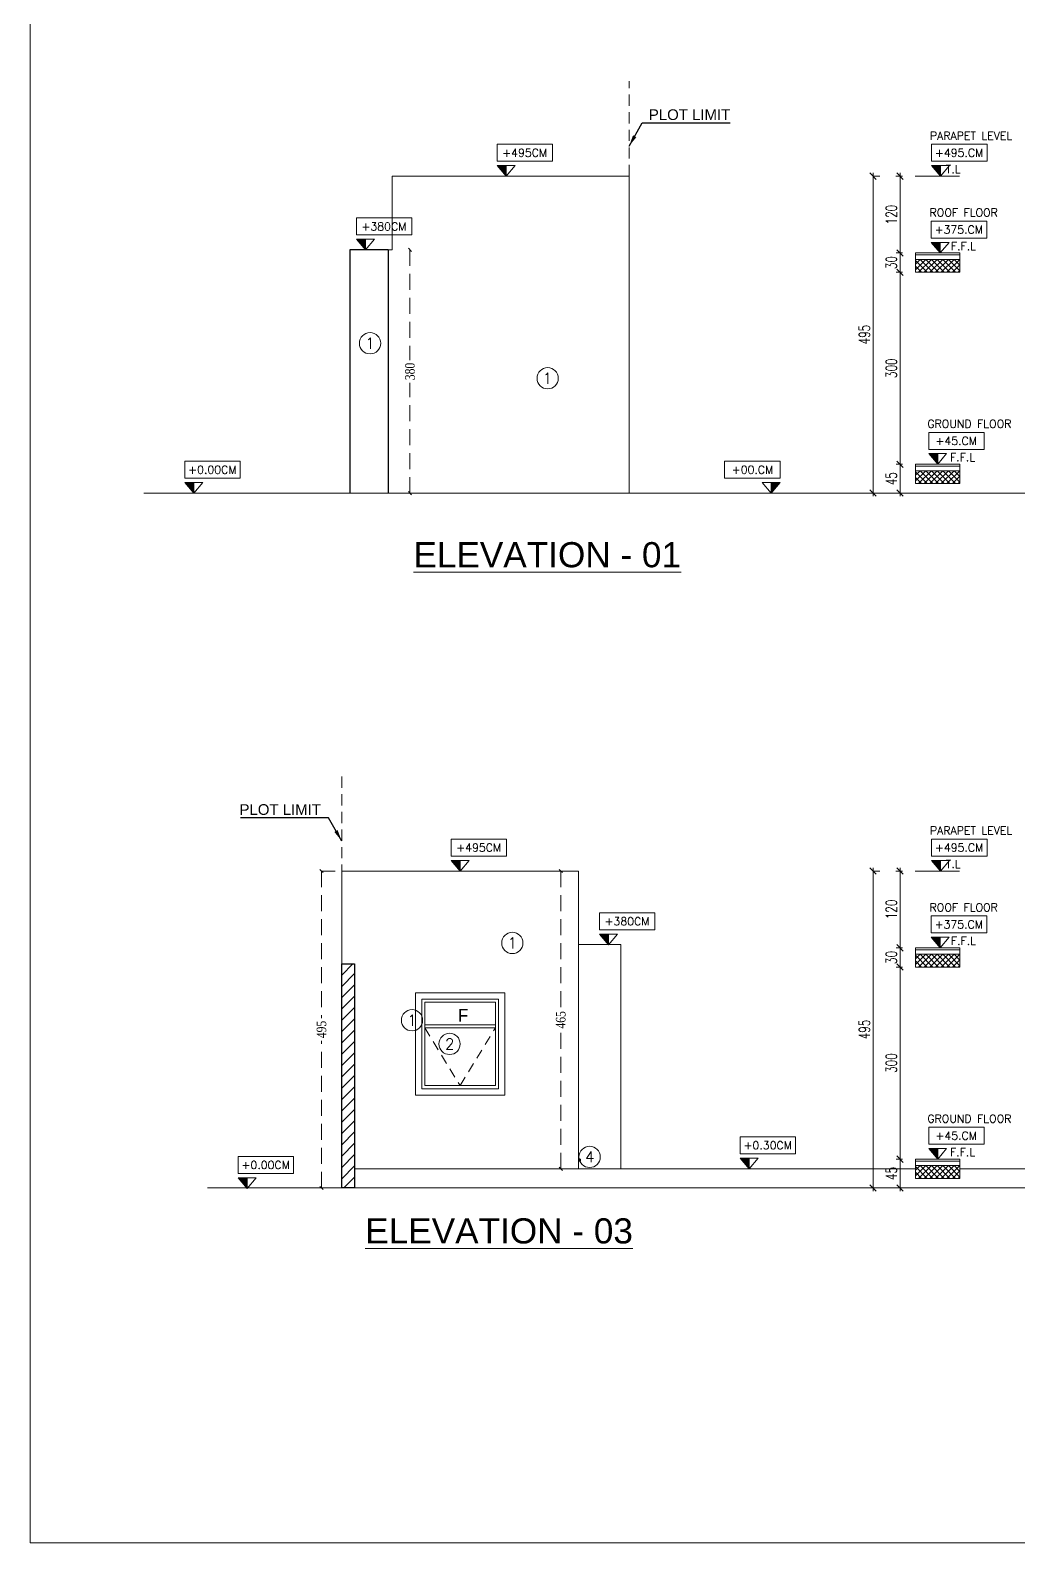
# Model space of a CAD drawing. Header units: inches. Extents: x -114 to 635, y -137 to 57.
# Drawn here: x 482.71 to 498.15, y -113.41 to -89.79 of the extents above; entities that cross this region are included whole.
import ezdxf
from ezdxf.enums import TextEntityAlignment as Align

# ---------------------------------------------------------------- set-up
doc = ezdxf.new("R2010")
doc.units = ezdxf.units.IN
doc.header["$MEASUREMENT"] = 0
doc.header["$PDMODE"] = 98
for name, pattern in [('ABOOD', [0.375, 0.25, -0.125]), ('DASHED', [0.75, 0.5, -0.25]), ('DASHED2', [0.375, 0.25, -0.125]), ('DOT', [0.25, 0, -0.25]), ('HIDDEN', [0.375, 0.25, -0.125])]:
    doc.linetypes.add(name, pattern=pattern)
doc.layers.get('0').update_dxf_attribs({"lineweight": 5})
doc.layers.get('Defpoints').update_dxf_attribs({"lineweight": 5})
for name, color, linetype, lineweight in [('A-ARROW', 1, 'Continuous', 5), ('A-ELEV 02', 32, 'Continuous', 5), ('A-ELEV 04', 43, 'Continuous', 5), ('A-ELEV HATCH', 8, 'Continuous', 9), ('A-ELEV WINDOW', 150, 'Continuous', 0), ('A-FIN TAG', 1, 'Continuous', 9), ('A-FINISHING', 2, 'Continuous', 5), ('A-FLOOR LINE', 5, 'Continuous', 20), ('A-GEN DIMS EXTERNAL', 2, 'Continuous', 5), ('A-HATCH SEC', 8, 'Continuous', 5), ('A-LEVEL TEXT', 3, 'Continuous', 5), ('A-OUTER DIMENSION', 50, 'Continuous', 5), ('A-PLOT LIMIT', 1, 'Continuous', 0), ('A-REFLECT UP', 8, 'HIDDEN', 0), ('A-text', 111, 'Continuous', 5), ('BORDER A2', 7, 'Continuous', 50), ('DETAILS DIMENSION', 15, 'Continuous', 5), ('DIM IN', 1, 'Continuous', 0), ('ELEVATION 00', 7, 'Continuous', 30), ('ELEVATION 02', 3, 'Continuous', 18), ('LEVEL SYMBOL', 8, 'Continuous', 5), ('LEVELS', 251, 'Continuous', 5), ('STAIR', 1, 'Continuous', 5), ('WALL', 4, 'Continuous', 30)]:
    doc.layers.add(name, color=color, linetype=linetype, lineweight=lineweight)
doc.layers.add('A-FINISHING TEXT', color=3, linetype='Continuous')
doc.styles.add('Arial', font='arial.ttf')
doc.styles.add('COMP', font='complex_.ttf')
doc.styles.add('MAIN', font='')
doc.styles.add('ROMANS', font='romans.shx', dxfattribs={"width": 0.7})
doc.styles.add('ST', font='times.ttf', dxfattribs={"width": 0.8})
doc.styles.get("Standard").update_dxf_attribs({"font": 'arial.ttf'})
doc.styles.add('TEXTN', font='arial.ttf', dxfattribs={"height": 0.2})
doc.styles.add('TEXTS', font='arial.ttf', dxfattribs={"width": 0.8})
doc.styles.get('MAIN').set_extended_font_data('Shonar Bangla')
doc.dimstyles.new('DIM 100', dxfattribs={"dimtxt": 0.17, "dimasz": 0.1, "dimexe": 0.15, "dimexo": 0.2, "dimgap": 0.05, "dimtad": 1, "dimdec": 0, "dimlfac": 100, "dimzin": 1, "dimdsep": 46, "dimtxsty": 'ROMANS', "dimblk": 'OBLIQUE', "dimcen": 0.02, "dimdle": 0.05, "dimclrd": 256, "dimclre": 6, "dimclrt": 3, "dimadec": 1, "dimazin": 0, "dimtfac": 0.9, "dimtdec": 0, "dimtix": 1, "dimtofl": 0, "dimtmove": 2, "dimatfit": 3, "dimldrblk": 'ARCHTICK', "dimfxl": 1, "dimtolj": 1, "dimtzin": 12, "dimlwd": -1, "dimlwe": -1, "dimarcsym": 0})
doc.dimstyles.new('RASH PLAN', dxfattribs={"dimtxt": 0.15, "dimasz": 0.05, "dimexe": 0, "dimexo": 0.1, "dimgap": 0.05, "dimtad": 0, "dimdec": 0, "dimlfac": 100, "dimzin": 0, "dimdsep": 46, "dimtxsty": 'ST', "dimblk": 'OBLIQUE', "dimcen": 0.09, "dimclrd": 200, "dimclre": 6, "dimclrt": 1, "dimadec": 0, "dimazin": 0, "dimtfac": 1, "dimtdec": 0, "dimtmove": 1, "dimatfit": 3, "dimldrblk": 'OBLIQUE', "dimfxl": 0, "dimtolj": 1, "dimtzin": 0, "dimlwd": -1, "dimlwe": -1, "dimarcsym": 0})
doc.dimstyles.get("Standard").update_dxf_attribs({"dimtxt": 0.18, "dimasz": 0.18, "dimexe": 0.18, "dimexo": 0.0625, "dimgap": 0.09, "dimtad": 0, "dimtih": 1, "dimtoh": 1, "dimdec": 4, "dimzin": 0, "dimdsep": 46, "dimtxsty": 'Standard', "dimcen": 0.09, "dimadec": 0, "dimazin": 0, "dimtfac": 1, "dimtdec": 4, "dimtofl": 0, "dimtmove": 0, "dimatfit": 3, "dimfxl": 1, "dimtolj": 1, "dimtzin": 0, "dimarcsym": 0})

# ---------------------------------------------------------------- blocks, each defined once
blk = doc.blocks.new('TAG-ELE-LVL')
at = {"layer": 'LEVEL SYMBOL'}
for p, q in [((-0.21, 0.35), (-0.21, 0.75)), ((-0.21, 0.75), (1.09, 0.75)), ((1.09, 0.35), (1.09, 0.75)), ((-0.21, 0.35), (1.09, 0.35)), ((0, 0), (0, 0.25))]:
    blk.add_line(p, q, dxfattribs=at)
blk.add_lwpolyline([(0, 0), (0.21, 0.25), (-0.21, 0.25)], close=True, dxfattribs=at)
blk.add_solid([(-0.21, 0.25), (0, 0), (0, 0.25)], dxfattribs=at)
at = {"layer": 'LEVEL SYMBOL', "style": 'TEXTN', "width": 0.75}
blk.add_attdef('-', (0.361, 0.07), '', height=0.175, dxfattribs=at)
at = {"layer": 'LEVELS', "color": 1, "style": 'TEXTS', "width": 0.75}
blk.add_attdef('FLOOR-NAME', text='', height=0.25, dxfattribs=at).set_placement((-0.21, 0.8), align=Align.BOTTOM_LEFT)
blk.add_attdef('LVL', text='', height=0.225, dxfattribs=at).set_placement((0.44, 0.55), align=Align.MIDDLE_CENTER)
blk = doc.blocks.new('_Oblique')
at = {"color": 0, "lineweight": -2}
blk.add_line((-0.5, -0.5), (0.5, 0.5), dxfattribs=at)
blk = doc.blocks.new('*D1171')
at = {"layer": 'A-GEN DIMS EXTERNAL', "color": 6, "linetype": 'DOT', "transparency": 16777216}
for p, q in [((496.334, -96.57), (496.143, -96.57)), ((496.142, -97.02), (496.143, -97.02))]:
    blk.add_line(p, q, dxfattribs=at)
at = {"layer": 'A-GEN DIMS EXTERNAL', "transparency": 16777216}
blk.add_line((496.293, -97.07), (496.293, -96.52), dxfattribs=at)
at = {"layer": 'Defpoints', "color": 0, "transparency": 16777216}
for p in [(496.293, -96.57), (496.534, -96.57), (496.342, -97.02)]:
    blk.add_point(p, dxfattribs=at)
at = {"layer": 'A-GEN DIMS EXTERNAL', "transparency": 16777216, "xscale": 0.1, "yscale": 0.1, "zscale": 0.1}
for p, rotation in [((496.293, -96.57), 90), ((496.293, -97.02), 270)]:
    blk.add_blockref('_Oblique', p, dxfattribs=dict(at, rotation=rotation))
at = {"layer": 'A-GEN DIMS EXTERNAL', "color": 3, "transparency": 16777216, "insert": (496.158, -96.795), "char_height": 0.17, "attachment_point": 5, "rotation": 90, "style": 'ROMANS'}
blk.add_mtext('\\A1;45', dxfattribs=at)
blk = doc.blocks.new('_ArchTick')
at = {"layer": 'A-OUTER DIMENSION', "color": 0, "const_width": 0.15}
blk.add_lwpolyline([(-0.5, -0.5), (0.5, 0.5)], dxfattribs=at)
blk = doc.blocks.new('*D1172')
at = {"layer": 'A-GEN DIMS EXTERNAL', "transparency": 16777216}
blk.add_line((496.293, -96.62), (496.293, -93.52), dxfattribs=at)
at = {"layer": 'A-GEN DIMS EXTERNAL', "color": 6, "linetype": 'DOT', "transparency": 16777216}
for p, q in [((496.334, -93.57), (496.143, -93.57)), ((496.334, -96.57), (496.143, -96.57))]:
    blk.add_line(p, q, dxfattribs=at)
at = {"layer": 'Defpoints', "color": 0, "transparency": 16777216}
for p in [(496.293, -93.57), (496.534, -93.57), (496.534, -96.57)]:
    blk.add_point(p, dxfattribs=at)
at = {"layer": 'A-GEN DIMS EXTERNAL', "transparency": 16777216, "xscale": 0.1, "yscale": 0.1, "zscale": 0.1}
for p, rotation in [((496.293, -93.57), 90), ((496.293, -96.57), 270)]:
    blk.add_blockref('_Oblique', p, dxfattribs=dict(at, rotation=rotation))
at = {"layer": 'A-GEN DIMS EXTERNAL', "color": 3, "transparency": 16777216, "insert": (496.158, -95.07), "char_height": 0.17, "attachment_point": 5, "rotation": 90, "style": 'ROMANS'}
blk.add_mtext('\\A1;300', dxfattribs=at)
blk = doc.blocks.new('*D1173')
at = {"layer": 'A-GEN DIMS EXTERNAL', "color": 6, "linetype": 'DOT', "transparency": 16777216}
for p, q in [((496.334, -93.27), (496.143, -93.27)), ((496.334, -93.57), (496.143, -93.57))]:
    blk.add_line(p, q, dxfattribs=at)
at = {"layer": 'A-GEN DIMS EXTERNAL', "transparency": 16777216}
blk.add_line((496.293, -93.62), (496.293, -93.22), dxfattribs=at)
at = {"layer": 'Defpoints', "color": 0, "transparency": 16777216}
for p in [(496.293, -93.27), (496.534, -93.27), (496.534, -93.57)]:
    blk.add_point(p, dxfattribs=at)
at = {"layer": 'A-GEN DIMS EXTERNAL', "transparency": 16777216, "xscale": 0.1, "yscale": 0.1, "zscale": 0.1}
for p, rotation in [((496.293, -93.27), 90), ((496.293, -93.57), 270)]:
    blk.add_blockref('_Oblique', p, dxfattribs=dict(at, rotation=rotation))
at = {"layer": 'A-GEN DIMS EXTERNAL', "color": 3, "transparency": 16777216, "insert": (496.158, -93.42), "char_height": 0.17, "attachment_point": 5, "rotation": 90, "style": 'ROMANS'}
blk.add_mtext('\\A1;30', dxfattribs=at)
blk = doc.blocks.new('*D1174')
at = {"layer": 'A-GEN DIMS EXTERNAL', "color": 6, "linetype": 'DOT', "transparency": 16777216}
for p, q in [((496.329, -92.07), (496.143, -92.07)), ((496.334, -93.27), (496.143, -93.27))]:
    blk.add_line(p, q, dxfattribs=at)
at = {"layer": 'A-GEN DIMS EXTERNAL', "transparency": 16777216}
blk.add_line((496.293, -93.32), (496.293, -92.02), dxfattribs=at)
at = {"layer": 'Defpoints', "color": 0, "transparency": 16777216}
for p in [(496.293, -92.07), (496.529, -92.07), (496.534, -93.27)]:
    blk.add_point(p, dxfattribs=at)
at = {"layer": 'A-GEN DIMS EXTERNAL', "transparency": 16777216, "xscale": 0.1, "yscale": 0.1, "zscale": 0.1}
for p, rotation in [((496.293, -92.07), 90), ((496.293, -93.27), 270)]:
    blk.add_blockref('_Oblique', p, dxfattribs=dict(at, rotation=rotation))
at = {"layer": 'A-GEN DIMS EXTERNAL', "color": 3, "transparency": 16777216, "insert": (496.158, -92.67), "char_height": 0.17, "attachment_point": 5, "rotation": 90, "style": 'ROMANS'}
blk.add_mtext('\\A1;120', dxfattribs=at)
blk = doc.blocks.new('*D1175')
at = {"layer": 'A-GEN DIMS EXTERNAL', "color": 6, "linetype": 'DOT', "transparency": 16777216}
for p, q in [((496.329, -92.07), (495.722, -92.07)), ((496.316, -97.02), (495.722, -97.02))]:
    blk.add_line(p, q, dxfattribs=at)
at = {"layer": 'A-GEN DIMS EXTERNAL', "transparency": 16777216}
blk.add_line((495.872, -97.07), (495.872, -92.02), dxfattribs=at)
at = {"layer": 'Defpoints', "color": 0, "transparency": 16777216}
for p in [(495.872, -92.07), (496.529, -92.07), (496.516, -97.02)]:
    blk.add_point(p, dxfattribs=at)
at = {"layer": 'A-GEN DIMS EXTERNAL', "transparency": 16777216, "xscale": 0.1, "yscale": 0.1, "zscale": 0.1}
for p, rotation in [((495.872, -92.07), 90), ((495.872, -97.02), 270)]:
    blk.add_blockref('_Oblique', p, dxfattribs=dict(at, rotation=rotation))
at = {"layer": 'A-GEN DIMS EXTERNAL', "color": 3, "transparency": 16777216, "insert": (495.737, -94.545), "char_height": 0.17, "attachment_point": 5, "rotation": 90, "style": 'ROMANS'}
blk.add_mtext('\\A1;495', dxfattribs=at)
blk = doc.blocks.new('*D1213')
at = {"layer": 'Defpoints', "color": 0, "transparency": 16777216}
for p in [(488.53, -93.22), (488.639, -93.22), (488.529, -97.02)]:
    blk.add_point(p, dxfattribs=at)
at = {"layer": 'DIM IN', "color": 6, "transparency": 16777216}
for p, q in [((488.63, -93.22), (488.639, -93.22)), ((488.629, -97.02), (488.639, -97.02))]:
    blk.add_line(p, q, dxfattribs=at)
at = {"layer": 'DIM IN', "color": 200, "linetype": 'DASHED2', "transparency": 16777216}
for p, q in [((488.639, -93.22), (488.639, -94.944)), ((488.639, -97.02), (488.639, -95.297))]:
    blk.add_line(p, q, dxfattribs=at)
at = {"layer": 'DIM IN', "color": 200, "transparency": 16777216, "xscale": 0.05, "yscale": 0.05, "zscale": 0.05}
for p, rotation in [((488.639, -93.22), 90), ((488.639, -97.02), 270)]:
    blk.add_blockref('_Oblique', p, dxfattribs=dict(at, rotation=rotation))
at = {"layer": 'DIM IN', "color": 1, "transparency": 16777216, "insert": (488.639, -95.12), "char_height": 0.15, "attachment_point": 5, "rotation": 90, "style": 'ST'}
blk.add_mtext('\\A1;380', dxfattribs=at)
blk = doc.blocks.new('FINISHING TAG')
at = {"color": 1}
blk.add_circle((0, 0), 295, dxfattribs=at)
at = {"color": 3, "style": 'COMP'}
blk.add_attdef('0', text='', height=250, dxfattribs=at).set_placement((4, -2), align=Align.MIDDLE)
blk = doc.blocks.new('*D1245')
at = {"layer": 'Defpoints', "color": 0, "transparency": 16777216}
for p in [(490.994, -102.923), (491.273, -102.923), (491.103, -107.573)]:
    blk.add_point(p, dxfattribs=at)
at = {"layer": 'DIM IN', "color": 6, "transparency": 16777216}
for p, q in [((491.173, -102.923), (490.994, -102.923)), ((491.003, -107.573), (490.994, -107.573))]:
    blk.add_line(p, q, dxfattribs=at)
at = {"layer": 'DIM IN', "color": 200, "linetype": 'DASHED2', "transparency": 16777216}
for p, q in [((490.994, -102.923), (490.994, -105.072)), ((490.994, -107.573), (490.994, -105.424))]:
    blk.add_line(p, q, dxfattribs=at)
at = {"layer": 'DIM IN', "color": 200, "transparency": 16777216, "xscale": 0.05, "yscale": 0.05, "zscale": 0.05}
for p, rotation in [((490.994, -102.923), 90), ((490.994, -107.573), 270)]:
    blk.add_blockref('_Oblique', p, dxfattribs=dict(at, rotation=rotation))
at = {"layer": 'DIM IN', "color": 1, "transparency": 16777216, "insert": (490.994, -105.248), "char_height": 0.15, "attachment_point": 5, "rotation": 90, "style": 'ST'}
blk.add_mtext('\\A1;465', dxfattribs=at)
blk = doc.blocks.new('*D1246')
at = {"layer": 'Defpoints', "color": 0, "transparency": 16777216}
for p in [(487.257, -102.923), (487.573, -102.923), (487.573, -107.873)]:
    blk.add_point(p, dxfattribs=at)
at = {"layer": 'DETAILS DIMENSION', "color": 6, "transparency": 16777216}
for p, q in [((487.473, -102.923), (487.257, -102.923)), ((487.473, -107.873), (487.257, -107.873))]:
    blk.add_line(p, q, dxfattribs=at)
at = {"layer": 'DETAILS DIMENSION', "color": 200, "linetype": 'DASHED2', "transparency": 16777216}
for p, q in [((487.257, -102.923), (487.257, -105.222)), ((487.257, -107.873), (487.257, -105.574))]:
    blk.add_line(p, q, dxfattribs=at)
at = {"layer": 'DETAILS DIMENSION', "color": 200, "transparency": 16777216, "xscale": 0.05, "yscale": 0.05, "zscale": 0.05}
for p, rotation in [((487.257, -102.923), 90), ((487.257, -107.873), 270)]:
    blk.add_blockref('_Oblique', p, dxfattribs=dict(at, rotation=rotation))
at = {"layer": 'DETAILS DIMENSION', "color": 1, "transparency": 16777216, "insert": (487.257, -105.398), "char_height": 0.15, "attachment_point": 5, "rotation": 90, "style": 'ST'}
blk.add_mtext('\\A1;495', dxfattribs=at)
blk = doc.blocks.new('*D1250')
at = {"layer": 'A-GEN DIMS EXTERNAL', "color": 6, "linetype": 'DOT', "transparency": 16777216}
for p, q in [((496.334, -107.423), (496.143, -107.423)), ((496.142, -107.873), (496.143, -107.873))]:
    blk.add_line(p, q, dxfattribs=at)
at = {"layer": 'A-GEN DIMS EXTERNAL', "transparency": 16777216}
blk.add_line((496.293, -107.923), (496.293, -107.373), dxfattribs=at)
at = {"layer": 'Defpoints', "color": 0, "transparency": 16777216}
for p in [(496.293, -107.423), (496.534, -107.423), (496.342, -107.873)]:
    blk.add_point(p, dxfattribs=at)
at = {"layer": 'A-GEN DIMS EXTERNAL', "transparency": 16777216, "xscale": 0.1, "yscale": 0.1, "zscale": 0.1}
for p, rotation in [((496.293, -107.423), 90), ((496.293, -107.873), 270)]:
    blk.add_blockref('_Oblique', p, dxfattribs=dict(at, rotation=rotation))
at = {"layer": 'A-GEN DIMS EXTERNAL', "color": 3, "transparency": 16777216, "insert": (496.158, -107.648), "char_height": 0.17, "attachment_point": 5, "rotation": 90, "style": 'ROMANS'}
blk.add_mtext('\\A1;45', dxfattribs=at)
blk = doc.blocks.new('*D1251')
at = {"layer": 'A-GEN DIMS EXTERNAL', "transparency": 16777216}
blk.add_line((496.293, -107.473), (496.293, -104.373), dxfattribs=at)
at = {"layer": 'A-GEN DIMS EXTERNAL', "color": 6, "linetype": 'DOT', "transparency": 16777216}
for p, q in [((496.334, -104.423), (496.143, -104.423)), ((496.334, -107.423), (496.143, -107.423))]:
    blk.add_line(p, q, dxfattribs=at)
at = {"layer": 'Defpoints', "color": 0, "transparency": 16777216}
for p in [(496.293, -104.423), (496.534, -104.423), (496.534, -107.423)]:
    blk.add_point(p, dxfattribs=at)
at = {"layer": 'A-GEN DIMS EXTERNAL', "transparency": 16777216, "xscale": 0.1, "yscale": 0.1, "zscale": 0.1}
for p, rotation in [((496.293, -104.423), 90), ((496.293, -107.423), 270)]:
    blk.add_blockref('_Oblique', p, dxfattribs=dict(at, rotation=rotation))
at = {"layer": 'A-GEN DIMS EXTERNAL', "color": 3, "transparency": 16777216, "insert": (496.158, -105.923), "char_height": 0.17, "attachment_point": 5, "rotation": 90, "style": 'ROMANS'}
blk.add_mtext('\\A1;300', dxfattribs=at)
blk = doc.blocks.new('*D1252')
at = {"layer": 'A-GEN DIMS EXTERNAL', "color": 6, "linetype": 'DOT', "transparency": 16777216}
for p, q in [((496.334, -104.123), (496.143, -104.123)), ((496.334, -104.423), (496.143, -104.423))]:
    blk.add_line(p, q, dxfattribs=at)
at = {"layer": 'A-GEN DIMS EXTERNAL', "transparency": 16777216}
blk.add_line((496.293, -104.473), (496.293, -104.073), dxfattribs=at)
at = {"layer": 'Defpoints', "color": 0, "transparency": 16777216}
for p in [(496.293, -104.123), (496.534, -104.123), (496.534, -104.423)]:
    blk.add_point(p, dxfattribs=at)
at = {"layer": 'A-GEN DIMS EXTERNAL', "transparency": 16777216, "xscale": 0.1, "yscale": 0.1, "zscale": 0.1}
for p, rotation in [((496.293, -104.123), 90), ((496.293, -104.423), 270)]:
    blk.add_blockref('_Oblique', p, dxfattribs=dict(at, rotation=rotation))
at = {"layer": 'A-GEN DIMS EXTERNAL', "color": 3, "transparency": 16777216, "insert": (496.158, -104.273), "char_height": 0.17, "attachment_point": 5, "rotation": 90, "style": 'ROMANS'}
blk.add_mtext('\\A1;30', dxfattribs=at)
blk = doc.blocks.new('*D1253')
at = {"layer": 'A-GEN DIMS EXTERNAL', "color": 6, "linetype": 'DOT', "transparency": 16777216}
for p, q in [((496.329, -102.923), (496.143, -102.923)), ((496.334, -104.123), (496.143, -104.123))]:
    blk.add_line(p, q, dxfattribs=at)
at = {"layer": 'A-GEN DIMS EXTERNAL', "transparency": 16777216}
blk.add_line((496.293, -104.173), (496.293, -102.873), dxfattribs=at)
at = {"layer": 'Defpoints', "color": 0, "transparency": 16777216}
for p in [(496.293, -102.923), (496.529, -102.923), (496.534, -104.123)]:
    blk.add_point(p, dxfattribs=at)
at = {"layer": 'A-GEN DIMS EXTERNAL', "transparency": 16777216, "xscale": 0.1, "yscale": 0.1, "zscale": 0.1}
for p, rotation in [((496.293, -102.923), 90), ((496.293, -104.123), 270)]:
    blk.add_blockref('_Oblique', p, dxfattribs=dict(at, rotation=rotation))
at = {"layer": 'A-GEN DIMS EXTERNAL', "color": 3, "transparency": 16777216, "insert": (496.158, -103.523), "char_height": 0.17, "attachment_point": 5, "rotation": 90, "style": 'ROMANS'}
blk.add_mtext('\\A1;120', dxfattribs=at)
blk = doc.blocks.new('*D1254')
at = {"layer": 'A-GEN DIMS EXTERNAL', "color": 6, "linetype": 'DOT', "transparency": 16777216}
for p, q in [((496.329, -102.923), (495.722, -102.923)), ((496.316, -107.873), (495.722, -107.873))]:
    blk.add_line(p, q, dxfattribs=at)
at = {"layer": 'A-GEN DIMS EXTERNAL', "transparency": 16777216}
blk.add_line((495.872, -107.923), (495.872, -102.873), dxfattribs=at)
at = {"layer": 'Defpoints', "color": 0, "transparency": 16777216}
for p in [(495.872, -102.923), (496.529, -102.923), (496.516, -107.873)]:
    blk.add_point(p, dxfattribs=at)
at = {"layer": 'A-GEN DIMS EXTERNAL', "transparency": 16777216, "xscale": 0.1, "yscale": 0.1, "zscale": 0.1}
for p, rotation in [((495.872, -102.923), 90), ((495.872, -107.873), 270)]:
    blk.add_blockref('_Oblique', p, dxfattribs=dict(at, rotation=rotation))
at = {"layer": 'A-GEN DIMS EXTERNAL', "color": 3, "transparency": 16777216, "insert": (495.737, -105.398), "char_height": 0.17, "attachment_point": 5, "rotation": 90, "style": 'ROMANS'}
blk.add_mtext('\\A1;495', dxfattribs=at)

msp = doc.modelspace()

# ---------------------------------------------------------------- hatches: boundary and pattern name
at = {"layer": 'A-ELEV HATCH'}
h = msp.add_hatch(dxfattribs=at)
h.set_pattern_fill('ANSI37', color=256, scale=0.5, angle=180, style=0)
h.set_pattern_definition([(225, (526.65783, -103.62349), (0.04419417, -0.04419417), []), (315, (526.65783, -103.62349), (0.04419417, 0.04419417), [])])
h.paths.add_polyline_path([(496.534, -93.37), (496.534, -93.57), (497.228, -93.57), (497.228, -93.37)])
h = msp.add_hatch(dxfattribs=at)
h.set_pattern_fill('ANSI37', color=256, scale=0.5, angle=180, style=0)
h.set_pattern_definition([(225, (526.65783, -106.92349), (0.04419417, -0.04419417), []), (315, (526.65783, -106.92349), (0.04419417, 0.04419417), [])])
h.paths.add_polyline_path([(496.534, -96.67), (496.534, -96.87), (497.228, -96.87), (497.228, -96.67)])
h = msp.add_hatch(dxfattribs=at)
h.set_pattern_fill('ANSI37', color=256, scale=0.5, angle=180, style=0)
h.set_pattern_definition([(225, (526.65783, -114.476024), (0.04419417, -0.04419417), []), (315, (526.65783, -114.476024), (0.04419417, 0.04419417), [])])
h.paths.add_polyline_path([(496.534, -104.223), (496.534, -104.423), (497.228, -104.423), (497.228, -104.223)])
h = msp.add_hatch(dxfattribs=at)
h.set_pattern_fill('ANSI37', color=256, scale=0.5, angle=180, style=0)
h.set_pattern_definition([(225, (526.65783, -117.776024), (0.04419417, -0.04419417), []), (315, (526.65783, -117.776024), (0.04419417, 0.04419417), [])])
h.paths.add_polyline_path([(496.534, -107.523), (496.534, -107.723), (497.228, -107.723), (497.228, -107.523)])
at = {"layer": 'A-HATCH SEC', "transparency": 33554687}
h = msp.add_hatch(dxfattribs=at)
h.set_pattern_fill('ANSI31', color=256)
h.set_pattern_definition([(45, (450.42689, -46.58759), (-0.08838835, 0.08838835), [])])
h.paths.add_polyline_path([(487.773, -107.873), (487.573, -107.873), (487.573, -104.373), (487.773, -104.373)])

# ---------------------------------------------------------------- linework, layer by layer
at = {"layer": 'A-ELEV 02'}
msp.add_line((487.573, -104.373), (487.573, -107.873), dxfattribs=at)
at = {"layer": 'A-ELEV 04'}
for p, q in [((496.534, -93.37), (497.228, -93.37)), ((496.534, -96.67), (497.228, -96.67)), ((496.534, -104.223), (497.228, -104.223)), ((496.534, -107.523), (497.228, -107.523))]:
    msp.add_line(p, q, dxfattribs=at)
at = {"layer": 'A-ELEV WINDOW'}
for p, q in [((488.873, -104.973), (488.873, -106.273, 0)), ((488.873, -104.973), (489.973, -104.973, 0)), ((489.973, -106.273, 0), (489.973, -104.973, 0)), ((488.873, -106.273, 0), (489.973, -106.273, 0))]:
    msp.add_line(p, q, dxfattribs=at)
at = {"layer": 'A-ELEV WINDOW', "elevation": 0}
for points in [[(488.873, -105.323), (489.973, -105.323)], [(488.873, -105.373), (489.973, -105.373)]]:
    msp.add_lwpolyline(points, dxfattribs=at)
at = {"layer": 'A-FINISHING'}
for p, q in [((496.529, -92.07), (497.224, -92.07)), ((496.534, -93.27), (497.228, -93.27)), ((496.534, -93.3), (497.228, -93.3)), ((496.534, -96.57), (497.228, -96.57)), ((496.534, -96.6), (497.228, -96.6)), ((496.529, -102.923), (497.224, -102.923)), ((496.534, -104.123), (497.228, -104.123)), ((496.534, -104.153), (497.228, -104.153)), ((496.534, -107.423), (497.228, -107.423)), ((496.534, -107.453), (497.228, -107.453))]:
    msp.add_line(p, q, dxfattribs=at)
for points in [[(496.534, -93.27), (497.228, -93.27), (497.228, -93.37), (496.534, -93.37)], [(496.534, -96.57), (497.228, -96.57), (497.228, -96.67), (496.534, -96.67)], [(496.534, -104.123), (497.228, -104.123), (497.228, -104.223), (496.534, -104.223)], [(496.534, -107.423), (497.228, -107.423), (497.228, -107.523), (496.534, -107.523)]]:
    msp.add_lwpolyline(points, close=True, dxfattribs=at)
at = {"layer": 'A-FLOOR LINE'}
for p, q in [((484.482, -97.02), (496.82, -97.02)), ((509.081, -97.02), (496.82, -97.02)), ((496.534, -107.573), (487.773, -107.573)), ((497.228, -107.573), (506.441, -107.573)), ((506.441, -107.873), (485.479, -107.873))]:
    msp.add_line(p, q, dxfattribs=at)
for points in [[(496.534, -93.37), (497.228, -93.37), (497.228, -93.57), (496.534, -93.57)], [(496.534, -96.67), (497.228, -96.67), (497.228, -96.87), (496.534, -96.87)], [(496.534, -104.223), (497.228, -104.223), (497.228, -104.423), (496.534, -104.423)], [(496.534, -107.523), (497.228, -107.523), (497.228, -107.723), (496.534, -107.723)]]:
    msp.add_lwpolyline(points, close=True, dxfattribs=at)
at = {"layer": 'A-PLOT LIMIT', "linetype": 'ABOOD', "ltscale": 0.7}
for p, q in [((492.06, -92.07), (492.06, -90.587)), ((487.573, -104.373), (487.573, -101.44))]:
    msp.add_line(p, q, dxfattribs=at)
at = {"layer": 'A-REFLECT UP', "linetype": 'DASHED', "ltscale": 0.3, "elevation": 0}
msp.add_lwpolyline([(488.873, -105.373), (489.423, -106.273), (489.973, -105.373)], dxfattribs=at)
at = {"layer": 'BORDER A2', "lineweight": 5}
msp.add_lwpolyline([(482.709, -73.215), (528.309, -73.215), (528.309, -113.415), (482.709, -113.415)], close=True, dxfattribs=at)
at = {"layer": 'ELEVATION 00'}
for p, q in [((487.699, -93.22), (487.699, -97.02)), ((488.3, -93.22), (487.699, -93.22)), ((488.3, -93.22), (488.3, -97.02))]:
    msp.add_line(p, q, dxfattribs=at)
at = {"layer": 'ELEVATION 02'}
for p, q in [((488.36, -92.07), (488.36, -93.22)), ((492.06, -92.07), (492.06, -97.02)), ((491.273, -102.923), (491.273, -107.573)), ((491.333, -104.073), (491.933, -104.073)), ((491.934, -104.073), (491.934, -107.573))]:
    msp.add_line(p, q, dxfattribs=at)
for points in [[(492.06, -92.07), (488.36, -92.07)], [(488.36, -93.22), (488.3, -93.22)], [(487.573, -104.373), (487.573, -102.923)], [(491.273, -102.923), (487.573, -102.923)], [(491.273, -104.073), (491.333, -104.073)]]:
    msp.add_lwpolyline(points, dxfattribs=at)
at = {"layer": 'ELEVATION 02', "elevation": 0}
for points in [[(488.723, -104.823), (488.723, -106.423), (490.123, -106.423), (490.123, -104.823)], [(488.823, -104.923), (488.823, -106.323), (490.023, -106.323), (490.023, -104.923)]]:
    msp.add_lwpolyline(points, close=True, dxfattribs=at)
at = {"layer": 'STAIR'}
msp.add_lwpolyline([(491.273, -107.423), (491.303, -107.423), (491.303, -107.453), (491.273, -107.453)], dxfattribs=at)
at = {"layer": 'WALL'}
msp.add_lwpolyline([(487.773, -107.873), (487.573, -107.873), (487.573, -104.373), (487.773, -104.373)], close=True, dxfattribs=at)

# ---------------------------------------------------------------- block references
at = {"layer": 'A-FIN TAG'}
ref = msp.add_blockref('FINISHING TAG', (488.016, -94.679), dxfattribs=dict(at, xscale=-0.0005631999999877735, yscale=0.0005631999999877735, zscale=0.0005631999999877735))
ref.add_attrib('0', '1', dxfattribs={"layer": '0', "color": 3, "height": 0.169, "style": 'COMP'}).set_placement((488.013, -94.68), align=Align.MIDDLE)
ref = msp.add_blockref('FINISHING TAG', (490.79, -95.226), dxfattribs=dict(at, xscale=-0.0005631999999877735, yscale=0.0005631999999877735, zscale=0.0005631999999877735))
ref.add_attrib('0', '1', dxfattribs={"layer": '0', "color": 3, "height": 0.169, "style": 'COMP'}).set_placement((490.787, -95.227), align=Align.MIDDLE)
ref = msp.add_blockref('FINISHING TAG', (490.238, -104.046), dxfattribs=dict(at, xscale=-0.0005631999999877735, yscale=0.0005631999999877735, zscale=0.0005631999999877735))
ref.add_attrib('0', '1', dxfattribs={"layer": '0', "color": 3, "height": 0.169, "style": 'COMP'}).set_placement((490.236, -104.047), align=Align.MIDDLE)
ref = msp.add_blockref('FINISHING TAG', (488.671, -105.253), dxfattribs=dict(at, xscale=-0.0005631999999877735, yscale=0.0005631999999877735, zscale=0.0005631999999877735))
ref.add_attrib('0', '1', dxfattribs={"layer": '0', "color": 3, "height": 0.169, "style": 'COMP'}).set_placement((488.669, -105.254), align=Align.MIDDLE)
ref = msp.add_blockref('FINISHING TAG', (489.257, -105.623, 0), dxfattribs=dict(at, xscale=0.0005631999999877735, yscale=0.0005631999999877735, zscale=0.0005631999999877735))
ref.add_attrib('0', '2', dxfattribs={"layer": '0', "color": 3, "height": 0.169, "style": 'COMP'}).set_placement((489.26, -105.624, 0), align=Align.MIDDLE)
ref = msp.add_blockref('FINISHING TAG', (491.445, -107.388), dxfattribs=dict(at, xscale=-0.0005631999999877735, yscale=0.0005631999999877735, zscale=0.0005631999999877735, rotation=180))
ref.add_attrib('0', '4', dxfattribs={"layer": '0', "color": 3, "height": 0.169, "style": 'COMP'}).set_placement((491.448, -107.387), align=Align.MIDDLE)
at = {"layer": 'LEVEL SYMBOL'}
ref = msp.add_blockref('TAG-ELE-LVL', (496.926, -92.07), dxfattribs=dict(at, xscale=0.6652799999999388, yscale=0.6652799999999388, zscale=0.6652799999999388))
ref.add_attrib('FLOOR-NAME', 'PARAPET LEVEL', dxfattribs={"layer": 'A-LEVEL TEXT', "color": 3, "height": 0.125, "style": 'ROMANS'}).set_placement((496.76, -91.538), align=Align.BOTTOM_LEFT)
ref.add_attrib('-', 'T.L', (497.008, -92.024), dxfattribs={"layer": 'A-LEVEL TEXT', "height": 0.125, "style": 'ROMANS'})
ref.add_attrib('LVL', '+495.CM', dxfattribs={"layer": 'A-LEVEL TEXT', "height": 0.125, "style": 'ROMANS'}).set_placement((497.216, -91.705), align=Align.MIDDLE_CENTER)
ref = msp.add_blockref('TAG-ELE-LVL', (490.141, -92.07), dxfattribs=dict(at, xscale=0.6652799999999388, yscale=0.6652799999999388, zscale=0.6652799999999388))
ref.add_attrib('LVL', '+495CM', dxfattribs={"layer": 'A-LEVEL TEXT', "height": 0.125, "style": 'ROMANS'}).set_placement((490.431, -91.705), align=Align.MIDDLE_CENTER)
ref = msp.add_blockref('TAG-ELE-LVL', (496.921, -93.27), dxfattribs=dict(at, xscale=0.6652799999999388, yscale=0.6652799999999388, zscale=0.6652799999999388))
ref.add_attrib('FLOOR-NAME', 'ROOF FLOOR', dxfattribs={"layer": 'A-LEVEL TEXT', "color": 3, "height": 0.125, "style": 'ROMANS'}).set_placement((496.754, -92.738), align=Align.BOTTOM_LEFT)
ref.add_attrib('-', ' F.F.L', (497.002, -93.224), dxfattribs={"layer": 'A-LEVEL TEXT', "height": 0.125, "style": 'ROMANS'})
ref.add_attrib('LVL', '+375.CM', dxfattribs={"layer": 'A-LEVEL TEXT', "height": 0.125, "style": 'ROMANS'}).set_placement((497.211, -92.905), align=Align.MIDDLE_CENTER)
ref = msp.add_blockref('TAG-ELE-LVL', (487.943, -93.221), dxfattribs=dict(at, xscale=0.6652799999999388, yscale=0.6652799999999388, zscale=0.6652799999999388))
ref.add_attrib('LVL', '+380CM', dxfattribs={"layer": 'A-LEVEL TEXT', "height": 0.125, "style": 'ROMANS'}).set_placement((488.233, -92.856), align=Align.MIDDLE_CENTER)
ref = msp.add_blockref('TAG-ELE-LVL', (496.881, -96.57), dxfattribs=dict(at, xscale=0.6652799999999388, yscale=0.6652799999999388, zscale=0.6652799999999388))
ref.add_attrib('FLOOR-NAME', 'GROUND FLOOR', dxfattribs={"layer": 'A-LEVEL TEXT', "height": 0.125, "style": 'ROMANS'}).set_placement((496.72, -96.038), align=Align.BOTTOM_LEFT)
ref.add_attrib('-', ' F.F.L', (496.989, -96.524), dxfattribs={"layer": 'A-LEVEL TEXT', "height": 0.125, "style": 'ROMANS'})
ref.add_attrib('LVL', '+45.CM', dxfattribs={"layer": 'A-LEVEL TEXT', "height": 0.125, "style": 'ROMANS'}).set_placement((497.171, -96.205), align=Align.MIDDLE_CENTER)
ref = msp.add_blockref('TAG-ELE-LVL', (485.263, -97.02, 0), dxfattribs=dict(at, xscale=0.6652799999999388, yscale=0.6652799999999388, zscale=0.6652799999999388))
ref.add_attrib('LVL', '+0.00CM', dxfattribs={"layer": 'A-LEVEL TEXT', "height": 0.125, "style": 'ROMANS'}).set_placement((485.553, -96.655, 0), align=Align.MIDDLE_CENTER)
ref = msp.add_blockref('TAG-ELE-LVL', (494.279, -97.02), dxfattribs=dict(at, xscale=-0.6652799999999388, yscale=0.6652799999999388, zscale=0.6652799999999388))
ref.add_attrib('LVL', '+00.CM', dxfattribs={"layer": 'A-LEVEL TEXT', "height": 0.125, "style": 'ROMANS'}).set_placement((493.989, -96.655), align=Align.MIDDLE_CENTER)
ref = msp.add_blockref('TAG-ELE-LVL', (496.926, -102.923), dxfattribs=dict(at, xscale=0.6652799999999388, yscale=0.6652799999999388, zscale=0.6652799999999388))
ref.add_attrib('FLOOR-NAME', 'PARAPET LEVEL', dxfattribs={"layer": 'A-LEVEL TEXT', "color": 3, "height": 0.125, "style": 'ROMANS'}).set_placement((496.76, -102.391), align=Align.BOTTOM_LEFT)
ref.add_attrib('-', 'T.L', (497.008, -102.876), dxfattribs={"layer": 'A-LEVEL TEXT', "height": 0.125, "style": 'ROMANS'})
ref.add_attrib('LVL', '+495.CM', dxfattribs={"layer": 'A-LEVEL TEXT', "height": 0.125, "style": 'ROMANS'}).set_placement((497.216, -102.557), align=Align.MIDDLE_CENTER)
ref = msp.add_blockref('TAG-ELE-LVL', (489.423, -102.923), dxfattribs=dict(at, xscale=0.6652799999999388, yscale=0.6652799999999388, zscale=0.6652799999999388))
ref.add_attrib('LVL', '+495CM', dxfattribs={"layer": 'A-LEVEL TEXT', "height": 0.125, "style": 'ROMANS'}).set_placement((489.713, -102.557), align=Align.MIDDLE_CENTER)
ref = msp.add_blockref('TAG-ELE-LVL', (496.921, -104.123), dxfattribs=dict(at, xscale=0.6652799999999388, yscale=0.6652799999999388, zscale=0.6652799999999388))
ref.add_attrib('FLOOR-NAME', 'ROOF FLOOR', dxfattribs={"layer": 'A-LEVEL TEXT', "color": 3, "height": 0.125, "style": 'ROMANS'}).set_placement((496.754, -103.591), align=Align.BOTTOM_LEFT)
ref.add_attrib('-', ' F.F.L', (497.002, -104.076), dxfattribs={"layer": 'A-LEVEL TEXT', "height": 0.125, "style": 'ROMANS'})
ref.add_attrib('LVL', '+375.CM', dxfattribs={"layer": 'A-LEVEL TEXT', "height": 0.125, "style": 'ROMANS'}).set_placement((497.211, -103.757), align=Align.MIDDLE_CENTER)
ref = msp.add_blockref('TAG-ELE-LVL', (491.739, -104.074), dxfattribs=dict(at, xscale=0.6652799999999388, yscale=0.6652799999999388, zscale=0.6652799999999388))
ref.add_attrib('LVL', '+380CM', dxfattribs={"layer": 'A-LEVEL TEXT', "height": 0.125, "style": 'ROMANS'}).set_placement((492.029, -103.708), align=Align.MIDDLE_CENTER)
ref = msp.add_blockref('TAG-ELE-LVL', (496.881, -107.423), dxfattribs=dict(at, xscale=0.6652799999999388, yscale=0.6652799999999388, zscale=0.6652799999999388))
ref.add_attrib('FLOOR-NAME', 'GROUND FLOOR', dxfattribs={"layer": 'A-LEVEL TEXT', "height": 0.125, "style": 'ROMANS'}).set_placement((496.72, -106.891), align=Align.BOTTOM_LEFT)
ref.add_attrib('-', ' F.F.L', (496.989, -107.376), dxfattribs={"layer": 'A-LEVEL TEXT', "height": 0.125, "style": 'ROMANS'})
ref.add_attrib('LVL', '+45.CM', dxfattribs={"layer": 'A-LEVEL TEXT', "height": 0.125, "style": 'ROMANS'}).set_placement((497.171, -107.057), align=Align.MIDDLE_CENTER)
ref = msp.add_blockref('TAG-ELE-LVL', (493.937, -107.573), dxfattribs=dict(at, xscale=0.6652799999999388, yscale=0.6652799999999388, zscale=0.6652799999999388))
ref.add_attrib('LVL', '+0.30CM', dxfattribs={"layer": 'A-LEVEL TEXT', "height": 0.125, "style": 'ROMANS'}).set_placement((494.227, -107.207), align=Align.MIDDLE_CENTER)
ref = msp.add_blockref('TAG-ELE-LVL', (486.096, -107.88, 0), dxfattribs=dict(at, xscale=0.6652799999999388, yscale=0.6652799999999388, zscale=0.6652799999999388))
ref.add_attrib('LVL', '+0.00CM', dxfattribs={"layer": 'A-LEVEL TEXT', "height": 0.125, "style": 'ROMANS'}).set_placement((486.386, -107.514, 0), align=Align.MIDDLE_CENTER)

# ---------------------------------------------------------------- texts
at = {"layer": 'A-FINISHING TEXT', "style": 'MAIN'}
msp.add_text('F', height=0.2, dxfattribs=at).set_placement((489.388, -105.277, 0.027))
at = {"layer": 'A-LEVEL TEXT', "style": 'Arial'}
for p in [(492.37, -91.193), (485.977, -102.046)]:
    msp.add_text('PLOT LIMIT', height=0.1672, dxfattribs=at).set_placement(p)
at = {"layer": 'A-text', "style": 'Arial'}
for s, p in [('%%UELEVATION - 01', (488.693, -98.179, 0)), ('%%UELEVATION - 03', (487.941, -108.74, 0))]:
    msp.add_text(s, height=0.39303, dxfattribs=at).set_placement(p)

# ---------------------------------------------------------------- dimensions: what is measured, and where the dimension line sits
at = {"layer": 'A-GEN DIMS EXTERNAL'}
for base, p1, p2, picture, middle in [((495.872, -92.07), (496.516, -97.02), (496.529, -92.07), '*D1175', (495.737, -94.545)), ((496.293, -92.07), (496.534, -93.27), (496.529, -92.07), '*D1174', (496.158, -92.67)), ((496.293, -93.27), (496.534, -93.57), (496.534, -93.27), '*D1173', (496.158, -93.42)), ((496.293, -93.57), (496.534, -96.57), (496.534, -93.57), '*D1172', (496.158, -95.07)), ((496.293, -96.57), (496.342, -97.02), (496.534, -96.57), '*D1171', (496.158, -96.795)), ((495.872, -102.923), (496.516, -107.873), (496.529, -102.923), '*D1254', (495.737, -105.398)), ((496.293, -102.923), (496.534, -104.123), (496.529, -102.923), '*D1253', (496.158, -103.523)), ((496.293, -104.123), (496.534, -104.423), (496.534, -104.123), '*D1252', (496.158, -104.273)), ((496.293, -104.423), (496.534, -107.423), (496.534, -104.423), '*D1251', (496.158, -105.923)), ((496.293, -107.423), (496.342, -107.873), (496.534, -107.423), '*D1250', (496.158, -107.648))]:
    dim = msp.add_linear_dim(base=base, p1=p1, p2=p2, angle=90, dimstyle='DIM 100', dxfattribs=at)
    dim.commit()
    dim.dimension.update_dxf_attribs({"geometry": picture, "text_midpoint": middle})
at = {"layer": 'DETAILS DIMENSION'}
dim = msp.add_linear_dim(base=(487.257, -102.923), p1=(487.573, -107.873), p2=(487.573, -102.923), angle=90, dimstyle='RASH PLAN', dxfattribs=at)
dim.commit()
dim.dimension.update_dxf_attribs({"geometry": '*D1246', "text_midpoint": (487.257, -105.398)})
at = {"layer": 'DIM IN'}
for base, p1, p2, picture, middle in [((488.639, -93.22), (488.529, -97.02), (488.53, -93.22), '*D1213', (488.639, -95.12)), ((490.994, -102.923), (491.103, -107.573), (491.273, -102.923), '*D1245', (490.994, -105.248))]:
    dim = msp.add_linear_dim(base=base, p1=p1, p2=p2, angle=90, dimstyle='RASH PLAN', dxfattribs=at)
    dim.commit()
    dim.dimension.update_dxf_attribs({"geometry": picture, "text_midpoint": middle})

# ---------------------------------------------------------------- leaders
at = {"layer": 'A-ARROW'}
for points in [[(492.06, -91.602, 0), (492.268, -91.238, 0), (493.64, -91.238, 0)], [(487.573, -102.454, 0), (487.365, -102.09, 0), (485.993, -102.09, 0)]]:
    msp.add_leader(points, dimstyle='Standard', override={"dimgap": 0.09, "dimtad": 0, "dimclrd": 256}, dxfattribs=at)

doc.saveas('drawing.dxf')
